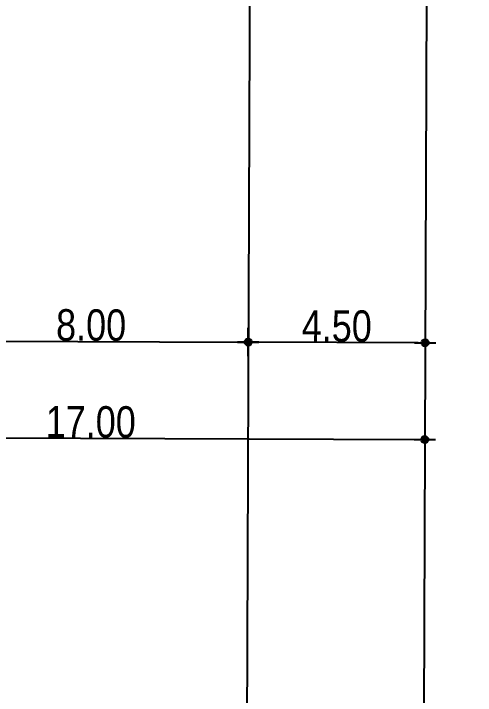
# Model space of a CAD drawing. Header units: inches. Extents: x 203 to 1065, y -1127 to 921.
# Drawn here: x 814.04 to 825.79, y 684.32 to 701.68 of the extents above; entities that cross this region are included whole.
import ezdxf

# ---------------------------------------------------------------- set-up
doc = ezdxf.new("R2010")
doc.units = ezdxf.units.IN
doc.header["$MEASUREMENT"] = 0
doc.header["$PDMODE"] = 35
doc.layers.add('calle', color=3, linetype='Continuous')
doc.layers.add('COTAS', color=7, linetype='Continuous')
doc.styles.add('TECHNICLITE', font='techl___.ttf')
doc.dimstyles.new('1-100', dxfattribs={"dimscale": 0, "dimtxt": 0.09, "dimasz": 0.03, "dimexe": 0.12, "dimexo": 0.2, "dimgap": 0.005, "dimtad": 3, "dimzin": 0, "dimdsep": 46, "dimtxsty": 'TECHNICLITE', "dimblk1": 'COTA', "dimblk2": 'COTA', "dimsah": 1, "dimcen": 2.5, "dimse1": 1, "dimse2": 1, "dimclrd": 7, "dimclre": 7, "dimclrt": 7, "dimadec": 0, "dimazin": 0, "dimtfac": 1, "dimtdec": 6, "dimtmove": 2, "dimatfit": 3, "dimldrblk": 'COTA', "dimfxl": 1, "dimtolj": 1, "dimtzin": 0, "dimarcsym": 0})

# ---------------------------------------------------------------- blocks, each defined once
blk = doc.blocks.new('COTA')
h = blk.add_hatch(color=256)
edge = h.paths.add_edge_path()
edge.add_arc((0, 0), 0.5, 0, 360)
for p, q in [((0, 2), (0, -2)), ((-1.5, 0), (1.5, 0))]:
    blk.add_line(p, q)
blk.add_circle((0, 0), 0.5)
blk = doc.blocks.new('*D113')
at = {"layer": 'COTAS', "color": 7, "lineweight": -2, "transparency": 16777216}
blk.add_line((812.191, 693.346), (819.831, 693.317), dxfattribs=at)
at = {"layer": 'Defpoints', "color": 0, "transparency": 16777216}
for p in [(820.011, 693.316), (812.009, 692.786), (820.009, 692.755)]:
    blk.add_point(p, dxfattribs=at)
at = {"layer": 'COTAS', "color": 7, "lineweight": -2, "transparency": 16777216, "xscale": 0.18, "yscale": 0.18, "zscale": 0.18}
for p, rotation in [((812.011, 693.347), 179.7797954083714), ((820.011, 693.316), 359.7797954083713)]:
    blk.add_blockref('COTA', p, dxfattribs=dict(at, rotation=rotation))
at = {"layer": 'COTAS', "color": 7, "transparency": 16777216, "insert": (816.013, 693.746), "char_height": 0.8, "attachment_point": 5, "rotation": 359.7798, "style": 'TECHNICLITE'}
blk.add_mtext('\\A1;8.00', dxfattribs=at)
blk = doc.blocks.new('*D188')
at = {"layer": 'COTAS', "color": 7, "lineweight": -2, "transparency": 16777216}
blk.add_line((824.331, 693.3), (820.191, 693.315), dxfattribs=at)
at = {"layer": 'Defpoints', "color": 0, "transparency": 16777216}
for p in [(820.017, 694.801), (824.517, 694.783), (820.011, 693.316)]:
    blk.add_point(p, dxfattribs=at)
at = {"layer": 'COTAS', "color": 7, "lineweight": -2, "transparency": 16777216, "xscale": 0.18, "yscale": 0.18, "zscale": 0.18}
for p, rotation in [((820.011, 693.316), 179.7797954083714), ((824.511, 693.299), 359.7797954083714)]:
    blk.add_blockref('COTA', p, dxfattribs=dict(at, rotation=rotation))
at = {"layer": 'COTAS', "color": 7, "transparency": 16777216, "insert": (822.263, 693.721), "char_height": 0.8, "attachment_point": 5, "rotation": 359.7798, "style": 'TECHNICLITE'}
blk.add_mtext('\\A1;4.50', dxfattribs=at)
blk = doc.blocks.new('*D189')
at = {"layer": 'COTAS', "color": 7, "lineweight": -2, "transparency": 16777216}
blk.add_line((807.682, 690.898), (824.322, 690.834), dxfattribs=at)
at = {"layer": 'Defpoints', "color": 0, "transparency": 16777216}
for p in [(824.502, 690.833), (807.501, 690.666), (824.501, 690.6)]:
    blk.add_point(p, dxfattribs=at)
at = {"layer": 'COTAS', "color": 7, "lineweight": -2, "transparency": 16777216, "xscale": 0.18, "yscale": 0.18, "zscale": 0.18}
for p, rotation in [((807.502, 690.898), 179.779795408371), ((824.502, 690.833), 359.7797954083709)]:
    blk.add_blockref('COTA', p, dxfattribs=dict(at, rotation=rotation))
at = {"layer": 'COTAS', "color": 7, "transparency": 16777216, "insert": (816.003, 691.279), "char_height": 0.8, "attachment_point": 5, "rotation": 359.7798, "style": 'TECHNICLITE'}
blk.add_mtext('\\A1;17.00', dxfattribs=at)

msp = doc.modelspace()

# ---------------------------------------------------------------- linework, layer by layer
at = {"layer": 'calle'}
msp.add_line((824.965, 811.404), (824.298, 637.748), dxfattribs=at)
at = {"layer": 'calle', "color": 4}
msp.add_lwpolyline([(820.465, 811.406), (819.795, 637.094, 0.370627), (829.258, 627.557), (833.819, 627.54)], format="xyb", dxfattribs=at)

# ---------------------------------------------------------------- dimensions: what is measured, and where the dimension line sits
at = {"layer": 'COTAS'}
for p1, p2, distance, picture, middle in [((824.517, 694.783), (820.017, 694.801), 1.484, '*D188', (822.263, 693.721)), ((812.009, 692.786), (820.009, 692.755), 0.561, '*D113', (816.013, 693.746)), ((807.501, 690.666), (824.501, 690.6), 0.232, '*D189', (816.003, 691.279))]:
    dim = msp.add_aligned_dim(p1=p1, p2=p2, distance=distance, dimstyle='1-100', override={"dimscale": 1, "dimtxt": 0.8, "dimasz": 0.18}, dxfattribs=at)
    dim.commit()
    dim.dimension.update_dxf_attribs({"geometry": picture, "text_midpoint": middle})

doc.saveas('drawing.dxf')
